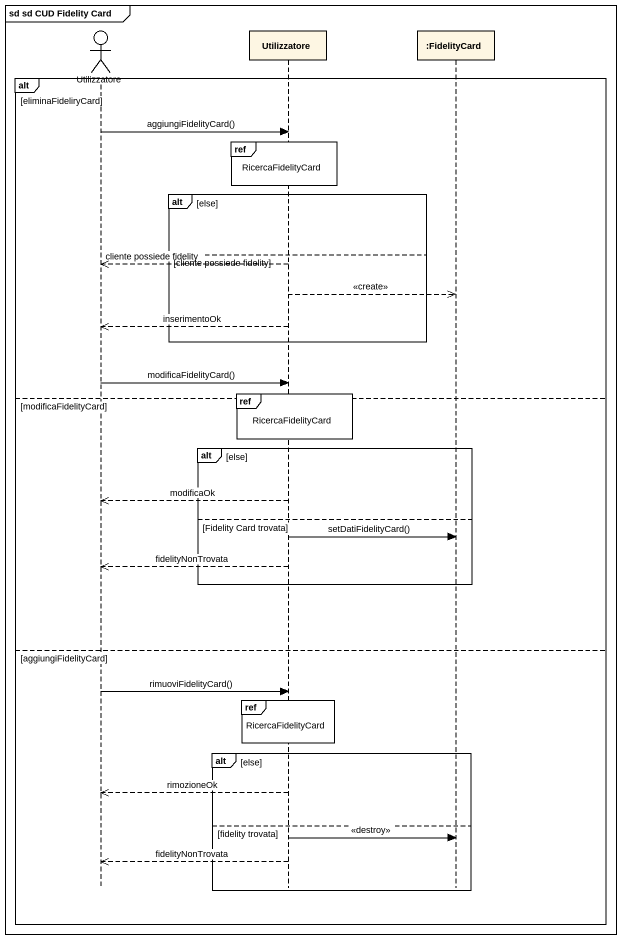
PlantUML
@startuml
mainframe sd sd CUD Fidelity Card
hide footbox
actor Utilizzatore
participant "Utilizzatore" as Utilizzatore_2
participant ":FidelityCard" as FidelityCard

alt eliminaFideliryCard
  Utilizzatore -> Utilizzatore_2 : aggiungiFidelityCard()
  ref over Utilizzatore_2 : RicercaFidelityCard
  alt else
  else cliente possiede fidelity
    Utilizzatore_2 -->> Utilizzatore : cliente possiede fidelity
    Utilizzatore_2 -->> FidelityCard : <<create>>
    Utilizzatore_2 -->> Utilizzatore : inserimentoOk
  end
  Utilizzatore -> Utilizzatore_2 : modificaFidelityCard()
  ref over Utilizzatore_2 : RicercaFidelityCard
else modificaFidelityCard
  alt else
    Utilizzatore_2 -->> Utilizzatore : modificaOk
  else Fidelity Card trovata
    Utilizzatore_2 -> FidelityCard : setDatiFidelityCard()
    Utilizzatore_2 -->> Utilizzatore : fidelityNonTrovata
  end
else aggiungiFidelityCard
  Utilizzatore -> Utilizzatore_2 : rimuoviFidelityCard()
  ref over Utilizzatore_2 : RicercaFidelityCard
  alt else
    Utilizzatore_2 -->> Utilizzatore : rimozioneOk
  else fidelity trovata
    Utilizzatore_2 -> FidelityCard : <<destroy>>
    Utilizzatore_2 -->> Utilizzatore : fidelityNonTrovata
  end
end
@enduml
